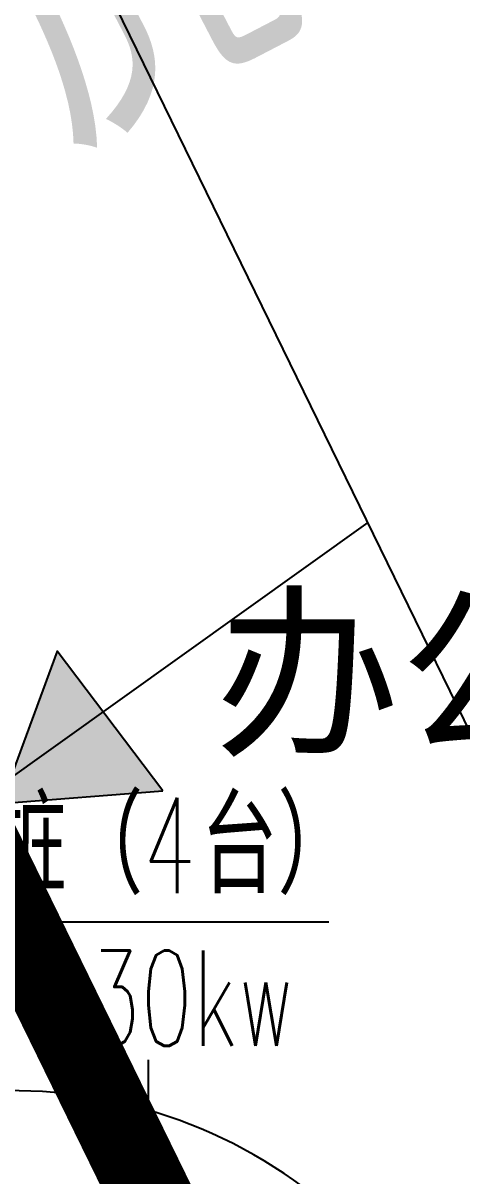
# Model space of a CAD drawing. Extents: x -809667 to 586099, y 3084146 to 3634412.
# Drawn here: x 381348.89 to 381356.95, y 3087201.3 to 3087222.45 of the extents above; entities that cross this region are included whole.
import ezdxf
from ezdxf.enums import TextEntityAlignment as Align

# ---------------------------------------------------------------- set-up
doc = ezdxf.new("R2010")
doc.units = 0
doc.header["$LTSCALE"] = 0.5
doc.layers.get('0').update_dxf_attribs({"linetype": 'CONTINUOUS'})
doc.layers.add('DIM-动力', color=3, linetype='CONTINUOUS')
doc.layers.add('文字', color=7, linetype='CONTINUOUS')
doc.styles.add('_TEL_DIM', font='SIMPLEX', dxfattribs={"width": 0.8, "height": 3.5, "bigfont": 'HZTXT'})
doc.styles.add('DIMST', font='', dxfattribs={"width": 0.8})
doc.styles.add('宋体', font='')
doc.styles.get('DIMST').set_extended_font_data('SimSun')
doc.styles.get('宋体').set_extended_font_data('SimSun')

# ---------------------------------------------------------------- blocks, each defined once
blk = doc.blocks.new('gc121')
at = {"color": 0}
for p, q in [((-0.5, -1), (-0.5, 1)), ((0.5, -1), (0.5, 1))]:
    blk.add_line(p, q, dxfattribs=at)
blk = doc.blocks.new('A$C09E026DC')
at = {"linetype": 'Continuous'}
blk.add_hatch(color=0, dxfattribs=at).paths.add_polyline_path([(0, 0), (2.268, 0), (1.134, 1.771)])
at = {"color": 0, "linetype": 'Continuous', "flags": 128}
blk.add_lwpolyline([(0, 0), (2.268, 0), (1.134, 1.771), (0, 0)], close=True, dxfattribs=at)
blk = doc.blocks.new('123123')
at = {"layer": '文字', "color": 8}
blk.add_line((382033.494, 3087237.85), (382072.331, 3087265.586), dxfattribs=at)
at = {"layer": '文字', "color": 8, "flags": 128}
for points in [[(382074.226, 3087261.706), (382016.272, 3087380.316), (382004.631, 3087404.435), (382000.397, 3087413.121)], [(382048.766, 3087293.313), (382066.493, 3087257.033)]]:
    blk.add_lwpolyline(points, dxfattribs=at)
for points, const_width in [([(381897.918, 3087296.929), (381904.377, 3087301.028), (382008.641, 3087376.039), (382070.921, 3087247.886), (382108.649, 3087200.591), (381980.343, 3087185.968), (381931.792, 3087180.434), (381911.441, 3087167.711), (381850.625, 3087264.985), (381870.975, 3087277.708), (381870.975, 3087277.708), (381870.975, 3087277.708), (381897.918, 3087296.929)], 0.5), ([(381931.792, 3087180.434), (381980.343, 3087185.968), (382108.649, 3087200.591), (382071.027, 3087247.753), (382065.011, 3087260.047), (382064.426, 3087258.545), (382064.739, 3087256.728), (382063.681, 3087253.595), (382061.204, 3087250.266), (381996.763, 3087204.245), (381993.858, 3087210.271), (381983.223, 3087202.884), (381974.113, 3087203.403), (381944.343, 3087198.423)], 1.5)]:
    blk.add_lwpolyline(points, dxfattribs=dict(at, const_width=const_width))
at = {"layer": '文字', "color": 8}
blk.add_arc((382065.781, 3087246.162), 9, 36.2363, 125.533, dxfattribs=at)
at = {"layer": '文字', "color": 8, "xscale": 1.417499999999999, "yscale": 1.417499999999999, "zscale": 1.417499999999999, "rotation": 127.099649027653}
blk.add_blockref('A$C09E026DC', (382068.565, 3087260.664), dxfattribs=at)
at = {"layer": '文字', "color": 8, "xscale": 0.5, "yscale": 0.5}
blk.add_blockref('gc121', (382068.049, 3087255.228), dxfattribs=at)
at = {"layer": '文字', "color": 8, "style": '宋体'}
blk.add_text('办公出入口', height=2.5, dxfattribs=at).set_placement((382078.037, 3087262.86), align=Align.MIDDLE)
at = {"layer": '文字', "color": 8, "insert": (382052.749, 3087299.293, 0.716), "char_height": 5, "width": 162.80629, "attachment_point": 1, "rotation": 27.4834, "style": 'DIMST'}
blk.add_mtext('{\\fSimHei|b0|i0|c134|p49;老\\P\\P\\P虎\\P\\P\\P路}', dxfattribs=at)

msp = doc.modelspace()

# ---------------------------------------------------------------- linework, layer by layer
at = {"layer": 'DIM-动力', "linetype": 'Continuous'}
msp.add_line((381336.488, 3087205.958), (381354.502, 3087205.958), dxfattribs=at)

# ---------------------------------------------------------------- block references
at = {"layer": '文字'}
msp.add_blockref('123123', (-717.11, -52.3), dxfattribs=at)

# ---------------------------------------------------------------- texts
at = {"layer": 'DIM-动力', "color": 7, "linetype": 'Continuous', "style": '_TEL_DIM'}
for s, width, p in [('快充新能源充电桩（', 0.8, (381338.492, 3087206.483)), ('台）', 0.8, (381352.158, 3087206.483)), ('4', 0.64, (381351.092, 3087206.483)), ('30kw', 0.64, (381350.084, 3087203.683))]:
    msp.add_text(s, height=1.75, dxfattribs=dict(at, width=width)).set_placement(p)

doc.saveas('drawing.dxf')
